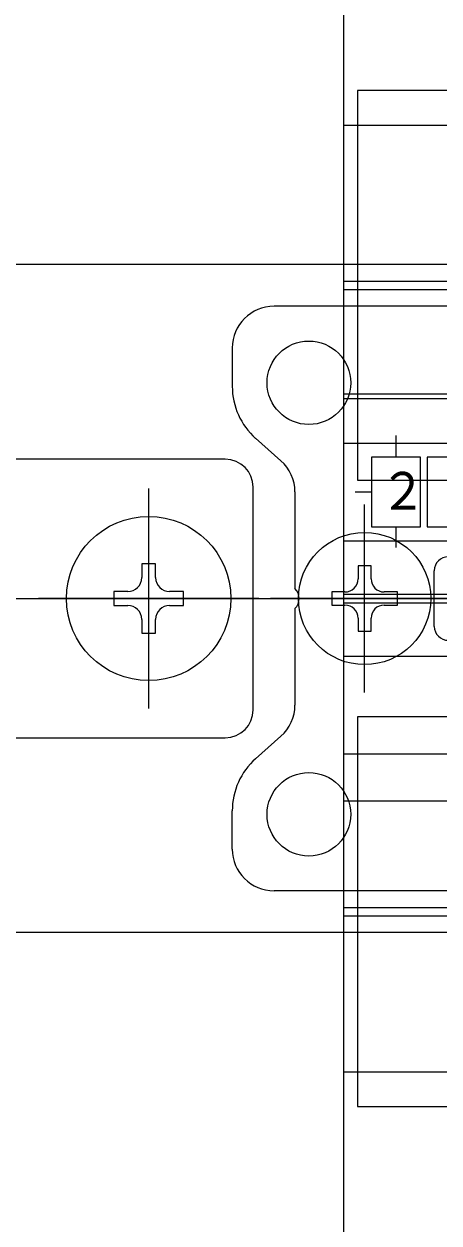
# Model space of a CAD drawing. Units: millimetres, scale not verified. Extents: x -875 to 875, y -1300 to 1293.
# Drawn here: x 16.1 to 45.8, y 725.5 to 811.7 of the extents above; entities that cross this region are included whole.
import ezdxf
from ezdxf.enums import TextEntityAlignment as Align

# ---------------------------------------------------------------- set-up
doc = ezdxf.new("R2010")
doc.units = ezdxf.units.MM
doc.header["$LTSCALE"] = 8
for name, color, linetype in [('0-4_YKK_12', 2, 'Continuous'), ('0-5_YKK_13', 4, 'Continuous'), ('0-8_YSS_K', 3, 'Continuous')]:
    doc.layers.add(name, color=color, linetype=linetype)
doc.styles.add('ＭＳ ゴシック', font='')
doc.styles.get('ＭＳ ゴシック').set_extended_font_data('MS Gothic')

msp = doc.modelspace()

# ---------------------------------------------------------------- linework, layer by layer
at = {"layer": '0-4_YKK_12'}
for points in [[(53.5, 794.4), (-207.322, 794.4), (-225, 794.4)], [(53.5, 746.4), (-159.322, 746.4), (-177, 746.4)]]:
    msp.add_lwpolyline(points, dxfattribs=at)
at = {"layer": '0-5_YKK_13'}
for p, q in [((39, 804.4), (99, 804.4)), ((39, 793.2), (50, 793.2)), ((39, 792.6), (50, 792.6)), ((46.5, 791.4), (34, 791.4)), ((31, 788.4), (31, 785.645)), ((32.678, 781.908), (34.493, 780.295)), ((39, 781.55), (99, 781.55)), ((42.75, 782.11), (42.75, 780.55)), ((30.5, 780.4), (12.5, 780.4)), ((25, 762.5), (25, 778.3)), ((32.5, 762.4), (32.5, 778.4)), ((35.5, 778.053), (35.5, 771.114)), ((41, 778.05), (39.829, 778.05)), ((40.5, 763.65), (40.5, 777.15)), ((42.75, 775.55), (42.75, 774.075)), ((39, 774.55), (99, 774.55)), ((25.5, 771.9), (25.5, 772.9)), ((40.97, 771.81), (40.97, 772.75)), ((45.5, 768.4), (45.5, 772.4)), ((32.9, 770.4), (17.1, 770.4)), ((47.25, 770.4), (33.75, 770.4)), ((65.925, 770.7), (39, 770.7)), ((39, 770.1), (65.925, 770.1)), ((35.5, 769.686), (35.5, 762.747)), ((39, 766.25), (99, 766.25)), ((-15.5, 760.4), (30.5, 760.4)), ((32.678, 758.892), (34.493, 760.505)), ((39, 759.25), (99, 759.25)), ((39, 755.87), (99, 755.87)), ((31, 752.4), (31, 755.155)), ((46.5, 749.4), (34, 749.4)), ((39, 748.2), (50, 748.2)), ((39, 747.6), (50, 747.6)), ((39, 736.4), (99, 736.4))]:
    msp.add_line(p, q, dxfattribs=at)
for points in [[(99, 869.1), (99, 671.7), (39, 671.7), (39, 869.1)], [(40, 778.9), (68, 778.9), (68, 806.9), (40, 806.9)], [(41, 775.55), (44.5, 775.55), (44.5, 780.55), (41, 780.55)], [(45, 775.55), (48.5, 775.55), (48.5, 780.55), (45, 780.55)], [(40, 733.9), (68, 733.9), (68, 761.9), (40, 761.9)]]:
    msp.add_lwpolyline(points, close=True, dxfattribs=at)
for points in [[(39, 784.759), (39, 785.108), (99, 785.108)], [(39, 755.87), (39, 784.759), (99, 784.759)], [(25.5, 772.9), (24.5, 772.9), (24.5, 771.9)], [(40.97, 772.75), (40.03, 772.75), (40.03, 771.81)], [(23.5, 770.9), (22.5, 770.9), (22.5, 769.9), (23.5, 769.9)], [(26.5, 769.9), (27.5, 769.9), (27.5, 770.9), (26.5, 770.9)], [(39.09, 770.87), (38.15, 770.87), (38.15, 769.93), (39.09, 769.93)], [(41.91, 769.93), (42.85, 769.93), (42.85, 770.87), (41.91, 770.87)], [(24.5, 768.9), (24.5, 767.9), (25.5, 767.9), (25.5, 768.9)], [(40.03, 768.99), (40.03, 768.05), (40.97, 768.05), (40.97, 768.99)]]:
    msp.add_lwpolyline(points, dxfattribs=at)
for centre, radius in [((36.5, 785.9), 3), ((25, 770.4), 5.9), ((40.5, 770.4), 4.75), ((36.5, 754.9), 3)]:
    msp.add_circle(centre, radius, dxfattribs=at)
for centre, radius, start, end in [((34, 788.4), 3, 90, 180), ((36, 785.645), 5, 180, 228.36646), ((30.5, 778.4), 2, 0, 90), ((32.5, 778.053), 3, 0, 48.36646), ((46.5, 772.4), 1, 90, 180), ((23.5, 771.9), 1, 270, 0), ((26.5, 771.9), 1, 180, 270), ((39.09, 771.81), 0.94, 270, 0), ((41.91, 771.81), 0.94, 180, 270), ((34.8, 770.4), 1, 314.427, 45.573), ((23.5, 768.9), 1, 0, 90), ((26.5, 768.9), 1, 90, 180), ((39.09, 768.99), 0.94, 0, 90), ((41.91, 768.99), 0.94, 90, 180), ((46.5, 768.4), 1, 180, 270), ((30.5, 762.4), 2, 270, 0), ((32.5, 762.747), 3, 311.63354, 0), ((36, 755.155), 5, 131.63354, 180), ((34, 752.4), 3, 180, 270)]:
    msp.add_arc(centre, radius, start, end, dxfattribs=at)
at = {"layer": '0-8_YSS_K'}
msp.add_line((-199.998, 770.4), (292.502, 770.4), dxfattribs=at)

# ---------------------------------------------------------------- texts
at = {"layer": '0-5_YKK_13', "style": 'ＭＳ ゴシック', "width": 0.9}
msp.add_text('２', height=2.711, dxfattribs=at).set_placement((41.594, 775.968), align=Align.BOTTOM_LEFT)

doc.saveas('drawing.dxf')
